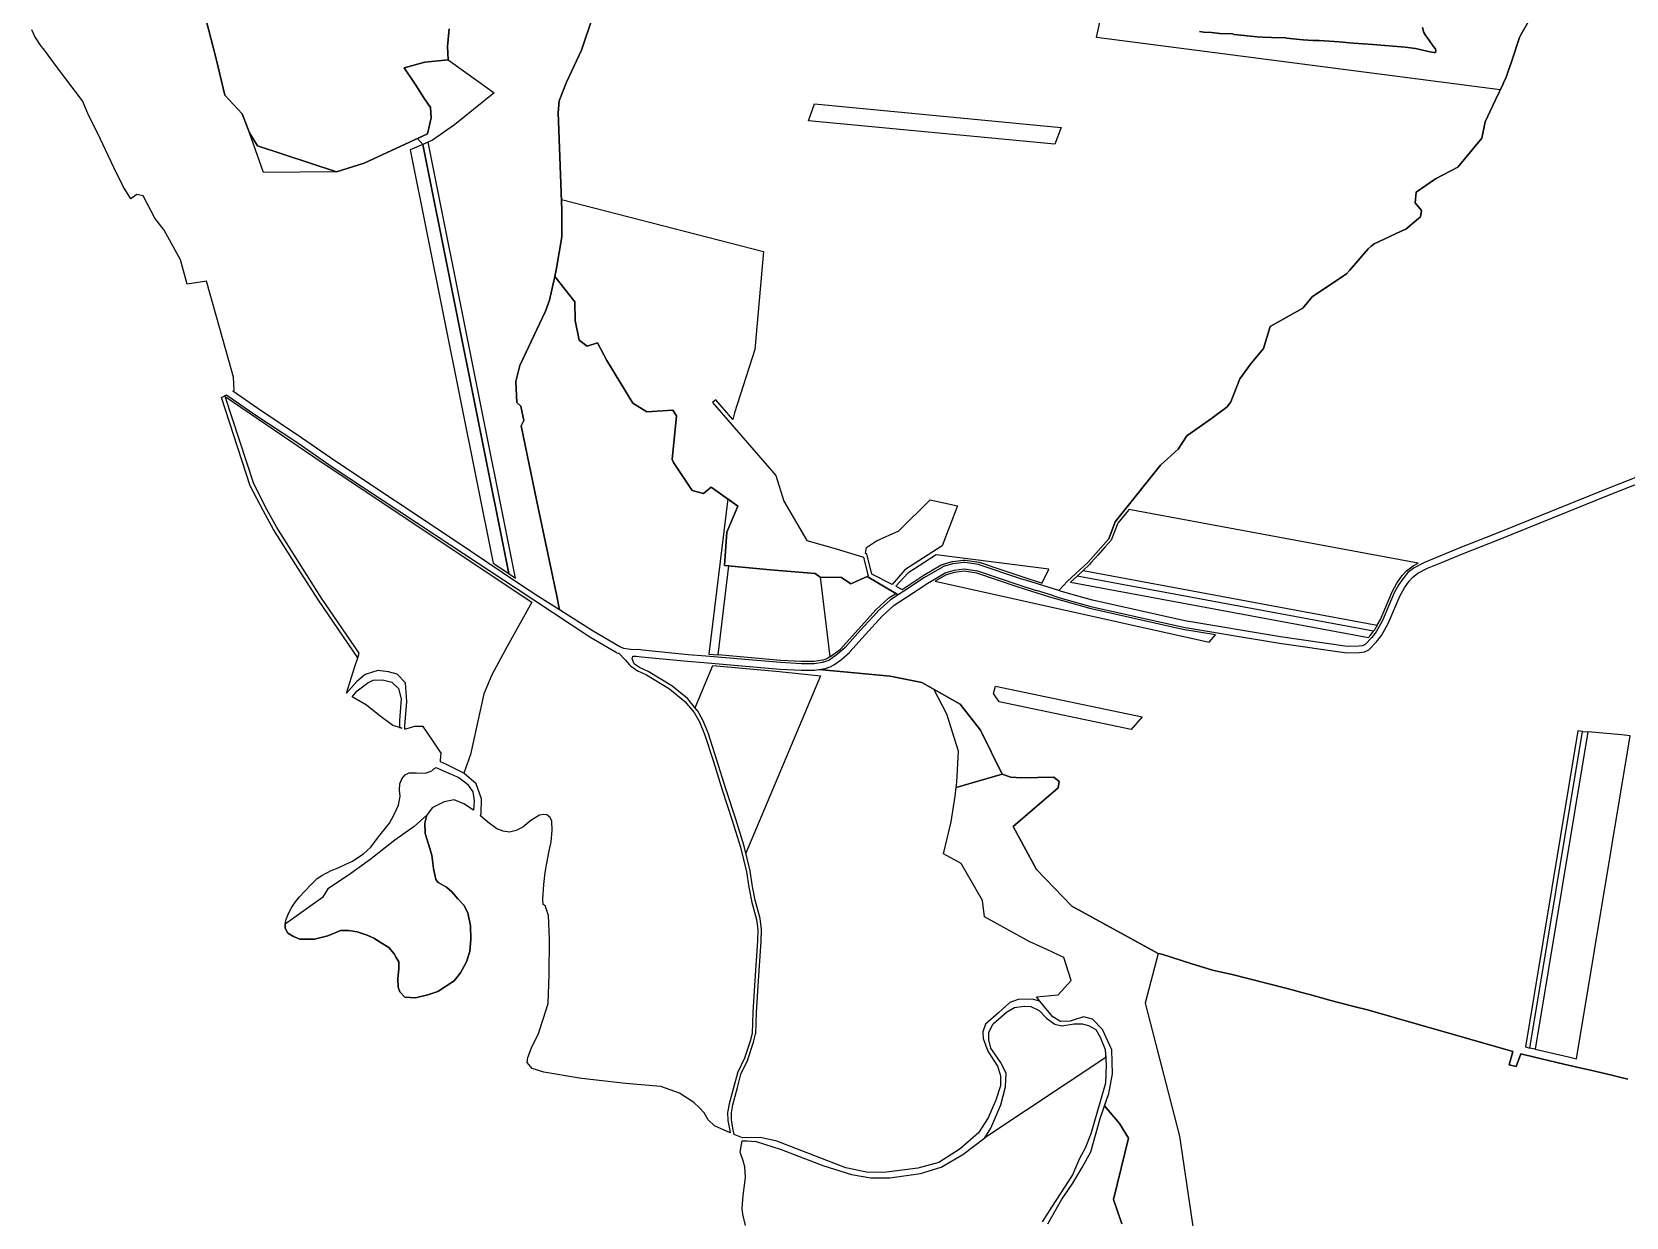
# Model space of a CAD drawing. Header units: inches. Extents: x 574087 to 581218, y 394959 to 403549.
# Drawn here: x 575879 to 577599, y 399159 to 400437 of the extents above; entities that cross this region are included whole.
import ezdxf

# ---------------------------------------------------------------- set-up
doc = ezdxf.new("R2010")
doc.units = ezdxf.units.IN
doc.header["$MEASUREMENT"] = 0
for name, color, linetype in [('ALTE_TERNURI_DISPONIBILE_P', 7, 'Continuous'), ('DOMENIU PRIVAT AL COMUNEI', 7, 'Continuous'), ('RETROCEDATA PV', 7, 'Continuous'), ('REZERVA_RETROCEDABILA_1', 7, 'Continuous'), ('SECTOR_CADASTRAL', 7, 'Continuous')]:
    doc.layers.add(name, color=color, linetype=linetype)
doc.layers.add('SUPRAFATA VALIDATA SI NEPUSA IN POSESIE', color=1, linetype='Continuous', lineweight=0)

msp = doc.modelspace()

# ---------------------------------------------------------------- linework, layer by layer
at = {"layer": 'ALTE_TERNURI_DISPONIBILE_P', "color": 4, "linetype": 'Continuous', "lineweight": 25}
msp.add_lwpolyline([(576907, 399244.2), (576913.4, 399254.5), (576924.2, 399279.7), (576929.3, 399299), (576930, 399313.8), (576924, 399325.9), (576913.4, 399340.9), (576911.4, 399349.8), (576911.4, 399358.1), (576916.2, 399367.2), (576930.6, 399379.7), (576939.1, 399384.8), (576949.5, 399386.2), (576956.6, 399385.7), (576965.7, 399381.6), (576973.6, 399373.3), (576982.7, 399366.9), (576990.3, 399364.8), (577003.4, 399367), (577012.3, 399367.2), (577019, 399365.2), (577026.8, 399360.8), (577031.4, 399352.6), (577037.1, 399339.3), (577037.6, 399330.7)], close=True, dxfattribs=at)
at = {"layer": 'DOMENIU PRIVAT AL COMUNEI', "color": 2, "linetype": 'Continuous', "lineweight": 25}
for points in [[(576925.8, 399636.4), (576876, 399622), (576876.7, 399627.9), (576878.7, 399661.4), (576865.9, 399701.1), (576852, 399728.2), (576859.7, 399723.8), (576880.3, 399712.1), (576902.5, 399683.9)], [(576304.8, 399592.2), (576291, 399580), (576270.3, 399565.3), (576243.2, 399544.2), (576220.2, 399527.6), (576198, 399512.6), (576192.3, 399503.5), (576151.9, 399474.7), (576151.9, 399474.7), (576152.9, 399479.9), (576155.8, 399486.8), (576159.2, 399493), (576163.1, 399498.9), (576167.4, 399504.2), (576172.7, 399509.9), (576180.5, 399517.7), (576186.6, 399524), (576191.5, 399527.3), (576201.5, 399532.7), (576209, 399535.4), (576217.5, 399539.3), (576224, 399542.2), (576236.6, 399550.6), (576244.4, 399557.7), (576252.8, 399569), (576264.6, 399583.5), (576269.7, 399592.8), (576274.4, 399603.1), (576276.1, 399612.6), (576275.3, 399619.1), (576275.8, 399626.2), (576277.8, 399631.6), (576281.5, 399635.6), (576285.7, 399637.9), (576289.3, 399637.9), (576293.6, 399637.9), (576303.5, 399637.7), (576310.2, 399639.9), (576312.5, 399642.2), (576314.9, 399643.6), (576320.9, 399640.9), (576331.1, 399636.6), (576339.5, 399633), (576348.9, 399625.7), (576354.6, 399617.4), (576355.8, 399607.6), (576355.1, 399597.5), (576344.9, 399604.5), (576334.5, 399608.7), (576323.4, 399606.8), (576310.6, 399600.2)]]:
    msp.add_lwpolyline(points, close=True, dxfattribs=at)
at = {"layer": 'RETROCEDATA PV', "linetype": 'Continuous', "flags": 128}
for points in [[(576300.4, 400316), (576393.3, 399852.9), (576400.7, 399847.9), (576306.3, 400318.5)], [(576640.6, 399925.8), (576629.6, 399933.5), (576609.1, 399766), (576619.1, 399765.1), (576630.9, 399861.1), (576626.2, 399861.5), (576628.7, 399897.7)], [(577013.3, 399856.3), (577330.5, 399797.3), (577334, 399803.4), (577346.8, 399833.3), (577351.8, 399842.5), (577357.5, 399850.7), (577362, 399855.8), (577369.3, 399861.2), (577374.7, 399864.1), (577062.5, 399922.1), (577062, 399921.4), (577050.5, 399907.2), (577043.5, 399888.9), (577037.1, 399881.8), (577029.1, 399872.7), (577021.9, 399864.7), (577020.2, 399862.8)], [(576898.3, 399853.4), (576884.6, 399855.4), (576874.3, 399854.2), (576865.2, 399851.5), (576853.4, 399844.6), (577149.1, 399779), (577156.1, 399786.8), (577120.7, 399792.7), (577021.8, 399814.7), (576977.1, 399827.5), (576942.9, 399838.4)], [(577326.7, 399790.7), (577006.7, 399850.2), (576999.7, 399843.7), (577321.2, 399783.9), (577322.7, 399785.4)], [(576613.6, 399753.6), (576685.6, 399747.4), (576729.6, 399742.6), (576649.2, 399551.3), (576647.4, 399558.8), (576647.4, 399558.8), (576647.4, 399558.9), (576638.3, 399587.8), (576638.3, 399587.8), (576627.5, 399620.7), (576618, 399651.5), (576618, 399651.5), (576608.5, 399680.9), (576608.5, 399680.9), (576608.4, 399681), (576608.4, 399681), (576602.7, 399694.6), (576602.7, 399694.7), (576602.6, 399694.8), (576596.8, 399705), (576596.7, 399705.1), (576596.6, 399705.2), (576596.6, 399705.3), (576594.4, 399707.9), (576604.3, 399731.5)], [(577495.3, 399341), (577552, 399682.6), (577547.1, 399683.1), (577490.5, 399342.1)], [(577557.7, 399682.1), (577500.9, 399339.7), (577536.9, 399331.5), (577545.7, 399329.5), (577603.6, 399678), (577594.6, 399678.8)]]:
    msp.add_lwpolyline(points, close=True, dxfattribs=at)
at = {"layer": 'REZERVA_RETROCEDABILA_1', "color": 1, "linetype": 'Continuous', "lineweight": 25}
msp.add_lwpolyline([(576377.4, 400371.8), (576334.6, 400337.1), (576311.1, 400320.6), (576300.4, 400316), (576294.8, 400322.5), (576305.5, 400327.5), (576309.7, 400344.6), (576308.9, 400355.8), (576301.7, 400366.3), (576293.1, 400379.8), (576280.3, 400398.6), (576302.8, 400404.9), (576328, 400407.2)], close=True, dxfattribs=at)
for points in [[(577055, 399151.2), (577045.9, 399177.6), (577062.1, 399243.7), (577052.3, 399259.6), (577036.2, 399278.5), (577040.8, 399292), (577045, 399313.1), (577044.1, 399338.9), (577034, 399360.9), (577023.3, 399372.1), (577013.5, 399374.8), (576999, 399369.9), (576988.6, 399369.6), (576980.5, 399374.7), (576972.8, 399383.6), (576966.6, 399391.6), (576963, 399396.2), (576986.2, 399398.4), (577000.2, 399413.8), (576992.5, 399438.7), (576974, 399447.2), (576955.5, 399455.6), (576931, 399469.1), (576906.6, 399482.6), (576904.6, 399500), (576881.7, 399540.2), (576862.6, 399550.5), (576870.8, 399585.2), (576874.9, 399612.8), (576876, 399622), (576925.8, 399636.4), (576935.2, 399633.4), (576946.6, 399632.6), (576981.7, 399633.1), (576987.2, 399628.5), (576986.4, 399621.7), (576937.5, 399579.9), (576962.7, 399533.7), (577001, 399494.2), (577094.3, 399443.1), (577080.1, 399389.5), (577117.3, 399245.8), (577132.5, 399141.2)], [(576974.9, 399151.2), (576989.7, 399177.2), (577001.9, 399195), (577012.3, 399212), (577021.5, 399228.9), (577031.6, 399265), (577036.2, 399278.5), (577052.3, 399259.6), (577062.1, 399243.7), (577045.9, 399177.6), (577055, 399151.2)]]:
    msp.add_lwpolyline(points, dxfattribs=at)
at = {"layer": 'SECTOR_CADASTRAL', "color": 174, "linetype": 'Continuous', "lineweight": 25}
for points in [[(576484.1, 400454.1), (576471.8, 400417.8), (576455.6, 400383), (576447.8, 400362.9), (576446.7, 400350.4), (576450.7, 400245.2), (576450.5, 400216.3), (576444.9, 400182.5), (576442.9, 400173.6), (576437.4, 400147.8), (576432.9, 400136.1), (576405.1, 400077.4), (576400.9, 400060.2), (576401.8, 400037.4), (576406.4, 400033.4), (576409.4, 400018), (576406.6, 400012.4), (576423.4, 399930.6), (576444.8, 399830.4), (576448.2, 399813.7), (576425.9, 399827.9), (576404.7, 399841.6), (576334.4, 399889), (576206.7, 399974), (576169.5, 399999.5), (576122.3, 400031.1), (576095.5, 400049.7), (576097, 400050.6), (576096.3, 400064.7), (576091.2, 400082.7), (576067, 400168.5), (576046.1, 400165.3), (576039, 400191.3), (576021.4, 400223.5), (576011.4, 400236.4), (575998.6, 400260.4), (575991.8, 400261.9), (575985.3, 400257.4), (575977.2, 400270.4), (575967.1, 400291.2), (575952.4, 400322.2), (575938.9, 400349.3), (575936, 400356.1), (575933.1, 400362.9), (575906.2, 400398.5), (575891.2, 400419.1), (575888.6, 400422), (575881.6, 400432.5), (575878.6, 400439.6)], [(577504.6, 400467.8), (577485.4, 400434.1), (577484.3, 400431.4), (577475.5, 400405.1), (577471.3, 400393), (577470.7, 400391.3), (577469.2, 400387.8), (577466.9, 400382.4), (577466.4, 400381.2), (577458.4, 400364.2), (577447.2, 400340.2), (577443.3, 400322.8), (577417.7, 400291.4), (577393.6, 400278.8), (577372.7, 400264.4), (577371.4, 400253.1), (577378.2, 400244.7), (577377.1, 400237.9), (577361.5, 400224.7), (577356.4, 400222.2), (577338.1, 400213.7), (577327.1, 400208.6), (577324.1, 400206.2), (577320.8, 400203.4), (577300.7, 400180.1), (577297.4, 400176.4), (577294.3, 400174.3), (577260.5, 400151.4), (577250.2, 400139.3), (577215.1, 400119.5), (577208, 400095.6), (577197.5, 400083.3), (577193.8, 400078.7), (577182.2, 400063), (577172.7, 400038.4), (577168.7, 400033), (577151.6, 400020.3), (577125, 400001.6), (577115.8, 399987.3), (577096.8, 399969.9), (577047.9, 399908.7), (577040.9, 399890.5), (577018.1, 399864.9), (576996.4, 399844.7), (576986.9, 399834.6), (576958.2, 399843.7), (576958.2, 399843.5), (576946.1, 399847.3), (576901.1, 399862.5), (576900.9, 399862.6), (576900.6, 399862.6), (576900.5, 399862.7), (576885.4, 399864.9), (576885.3, 399864.9), (576885.1, 399864.9), (576884.9, 399864.9), (576884.7, 399864.9), (576884.5, 399864.9), (576873, 399863.5), (576872.9, 399863.5), (576872.7, 399863.5), (576872.5, 399863.4), (576872.4, 399863.4), (576862, 399860.4), (576861.9, 399860.3), (576861.7, 399860.2), (576861.5, 399860.2), (576861.3, 399860), (576861.3, 399860), (576842, 399848.7), (576841.8, 399848.6), (576819.8, 399834), (576813.4, 399829.9), (576791.6, 399843), (576780.1, 399849.9), (576762.5, 399841.7), (576752.5, 399848.5), (576729.2, 399849.1), (576724.1, 399852.9), (576675.8, 399856.8), (576626.2, 399861.5), (576628.7, 399897.7), (576640.6, 399925.8), (576611.8, 399946.1), (576603.5, 399939.3), (576591.1, 399942.5), (576571, 399972.7), (576569.8, 399976.1), (576574.2, 400023), (576570.3, 400029.3), (576542.2, 400027.5), (576527.1, 400036.8), (576499.2, 400082.8), (576488.9, 400101.8), (576477.8, 400098.3), (576469.3, 400104.9), (576464.9, 400125.9), (576464.6, 400146.1), (576442.9, 400173.6), (576444.9, 400182.5), (576450.5, 400216.3), (576450.7, 400245.2), (576446.7, 400350.4), (576447.8, 400362.9), (576455.6, 400383), (576471.8, 400417.8), (576484.1, 400454.1)], [(577680.9, 399984.7), (577579.5, 399944.8), (577458.4, 399895.9), (577419.8, 399880.6), (577396.4, 399871), (577381.7, 399864.9), (577370.6, 399859.1), (577363.7, 399854), (577359.5, 399849.2), (577354, 399841.1), (577349, 399832.2), (577336.2, 399802.3), (577329.3, 399790), (577324.6, 399783.8), (577317.4, 399776.5), (577314.8, 399775.1), (577310.8, 399774.7), (577298.3, 399774.3), (577226.2, 399784.6), (577122.8, 399802), (577023.1, 399824.1), (577006.5, 399828.9), (576990, 399833.6), (576986.9, 399834.6), (576996.4, 399844.7), (577018.1, 399864.9), (577040.9, 399890.5), (577047.9, 399908.7), (577096.8, 399969.9), (577115.8, 399987.3), (577125, 400001.6), (577151.6, 400020.3), (577168.7, 400033), (577172.7, 400038.4), (577182.2, 400063), (577193.8, 400078.7), (577197.5, 400083.3), (577208, 400095.6), (577215.1, 400119.5), (577250.2, 400139.3), (577260.5, 400151.4), (577294.3, 400174.3), (577297.4, 400176.4), (577300.7, 400180.1), (577320.8, 400203.4), (577324.1, 400206.2), (577327.1, 400208.6), (577338.1, 400213.7), (577356.4, 400222.2), (577361.5, 400224.7), (577377.1, 400237.9), (577378.2, 400244.7), (577371.4, 400253.1), (577372.7, 400264.4), (577393.6, 400278.8), (577417.7, 400291.4), (577443.3, 400322.8), (577447.2, 400340.2), (577458.4, 400364.2), (577466.4, 400381.2), (577466.9, 400382.4), (577469.2, 400387.8), (577470.7, 400391.3), (577471.3, 400393), (577475.5, 400405.1), (577484.3, 400431.4), (577485.4, 400434.1), (577504.6, 400467.8)], [(576328.9, 400440.8), (576327.2, 400421.5), (576328, 400407.2), (576302.8, 400404.9), (576280.3, 400398.6), (576293.1, 400379.8), (576301.7, 400366.3), (576308.9, 400355.8), (576309.7, 400344.6), (576305.5, 400327.5), (576237.1, 400295.8), (576207.2, 400286.4), (576122.2, 400314.3), (576113.3, 400328.4), (576105.6, 400348.9), (576087, 400369), (576077.3, 400408.4), (576066.4, 400451.6)], [(576066.4, 400451.6), (576077.3, 400408.4), (576087, 400369), (576105.6, 400348.9), (576113.3, 400328.4), (576122.2, 400314.3), (576207.2, 400286.4), (576237.1, 400295.8), (576305.5, 400327.5), (576309.7, 400344.6), (576308.9, 400355.8), (576301.7, 400366.3), (576293.1, 400379.8), (576280.3, 400398.6), (576302.8, 400404.9), (576328, 400407.2), (576327.2, 400421.5), (576328.9, 400440.8)], [(577138.6, 400437.8), (577143.5, 400437.2), (577151.6, 400436.9), (577160.7, 400435.8), (577174.2, 400435.2), (577176, 400434.5), (577200.9, 400432.2), (577206.6, 400431.7), (577216.4, 400431.3), (577231.5, 400431.1), (577232.7, 400430.5), (577250.5, 400428.7), (577261.5, 400428.1), (577267.9, 400428.2), (577289.5, 400426.8), (577305, 400425.4), (577325.8, 400423.9), (577360.8, 400420.8), (577371.8, 400419.3), (577384.4, 400416.6), (577389.2, 400415.4), (577391.9, 400415.2), (577393.6, 400415.3), (577393.8, 400416.5), (577393.5, 400419.2), (577390.9, 400422), (577386.4, 400428.8), (577383.1, 400433.3), (577380.7, 400436.9), (577379.3, 400442.1)], [(577379.3, 400442.1), (577380.7, 400436.9), (577383.1, 400433.3), (577386.4, 400428.8), (577390.9, 400422), (577393.5, 400419.2), (577393.8, 400416.5), (577393.6, 400415.3), (577391.9, 400415.2), (577389.2, 400415.4), (577384.4, 400416.6), (577371.8, 400419.3), (577360.8, 400420.8), (577325.8, 400423.9), (577305, 400425.4), (577289.5, 400426.8), (577267.9, 400428.2), (577261.5, 400428.1), (577250.5, 400428.7), (577232.7, 400430.5), (577231.5, 400431.1), (577216.4, 400431.3), (577206.6, 400431.7), (577200.9, 400432.2), (577176, 400434.5), (577174.2, 400435.2), (577160.7, 400435.8), (577151.6, 400436.9), (577143.5, 400437.2), (577138.6, 400437.8)], [(577601.1, 399307.4), (577590.7, 399309.9), (577585.1, 399311.2), (577565.3, 399315.9), (577544.7, 399320.7), (577532, 399323.7), (577489.9, 399333.7), (577485.5, 399334.7), (577480.4, 399320.9), (577473, 399322.8), (577477, 399337.3), (577430.4, 399350.6), (577389.3, 399362.3), (577386.1, 399363.2), (577375.2, 399366.3), (577320.1, 399382.1), (577306.7, 399385.5), (577279.1, 399392.6), (577272.9, 399394.3), (577257.6, 399398.6), (577246.4, 399401.7), (577242.6, 399402.7), (577233.3, 399405.3), (577172.5, 399420.5), (577168.9, 399421.4), (577159.1, 399423.6), (577152.8, 399425.1), (577151.8, 399425.4), (577130.6, 399432), (577098.2, 399442.1), (577094.3, 399443.1), (577001, 399494.2), (576962.7, 399533.7), (576937.5, 399579.9), (576986.4, 399621.7), (576987.2, 399628.5), (576981.7, 399633.1), (576946.6, 399632.6), (576935.2, 399633.4), (576925.8, 399636.4), (576902.5, 399683.9), (576880.3, 399712.1), (576839.1, 399735.5), (576804.9, 399742.1), (576727.9, 399749.3), (576735, 399750.4), (576737.3, 399751.3), (576737.7, 399751.4), (576741.3, 399752.8), (576741.7, 399752.9), (576744.1, 399754.5), (576752.3, 399760.2), (576752.4, 399760.3), (576752.6, 399760.4), (576752.6, 399760.4), (576761.2, 399768), (576761.4, 399768.2), (576761.5, 399768.3), (576777.9, 399786.8), (576796.3, 399807), (576809.3, 399819), (576823.6, 399828.2), (576823.6, 399828.2), (576845.6, 399842.7), (576864.4, 399853.8), (576874.1, 399856.6), (576884.8, 399857.9), (576899.1, 399855.8), (576943.9, 399840.7), (576943.9, 399840.6), (576962.3, 399834.8), (576962.4, 399835.1), (576975.5, 399830.9), (576988, 399826.9), (577021.4, 399817.3), (577121.4, 399795.1), (577164.6, 399787.9), (577168.6, 399787.2), (577225.2, 399777.7), (577297.9, 399767.3), (577311.2, 399767.7), (577316.9, 399768.3), (577321.6, 399770.8), (577329.9, 399779.2), (577335.1, 399786.2), (577342.5, 399799.2), (577355.3, 399829.2), (577359.9, 399837.5), (577365, 399844.9), (577368.5, 399848.8), (577374.4, 399853.2), (577384.7, 399858.6), (577399.1, 399864.6), (577422.5, 399874.1), (577461, 399889.4), (577582.1, 399938.3), (577683.5, 399978.2)], [(576974.9, 399151.2), (576989.7, 399177.2), (577001.9, 399195), (577012.3, 399212), (577021.5, 399228.9), (577031.6, 399265), (577040.8, 399292), (577045, 399313.1), (577044.1, 399338.9), (577034, 399360.9), (577023.3, 399372.1), (577013.5, 399374.8), (576999, 399369.9), (576988.6, 399369.6), (576980.5, 399374.7), (576972.8, 399383.6), (576966.6, 399391.6), (576958, 399393.7), (576943.1, 399393.4), (576933.9, 399390.1), (576921.7, 399379.1), (576907.8, 399366.7), (576904.8, 399358.3), (576905.1, 399351.2), (576910.4, 399337.7), (576920.8, 399321.4), (576924.1, 399311.3), (576924.1, 399300.3), (576919.1, 399284.6), (576910.7, 399265.6), (576900.3, 399249.4), (576880.4, 399232.2), (576857.6, 399217.6), (576834.7, 399211.4), (576797.9, 399206.8), (576779.2, 399207.1), (576756.9, 399211.8), (576698.4, 399234.5), (576682.7, 399240.4), (576664.9, 399244.3), (576645.7, 399244.2), (576636.5, 399247.5), (576635.6, 399252.7), (576635.6, 399252.7), (576633.7, 399263.3), (576633.5, 399271), (576635.1, 399279.8), (576640, 399298.4), (576643.9, 399312.8), (576651.3, 399328.4), (576651.4, 399328.5), (576651.4, 399328.6), (576651.4, 399328.6), (576657.5, 399347.3), (576657.5, 399347.4), (576657.5, 399347.4), (576659.7, 399356), (576659.7, 399356.1), (576659.7, 399356.3), (576659.8, 399356.4), (576659.8, 399356.4), (576660.8, 399379.4), (576662.9, 399413.5), (576665.7, 399456.3), (576665.7, 399456.4), (576666.2, 399468.7), (576666.2, 399468.8), (576666.2, 399468.9), (576666.2, 399469.1), (576666.2, 399469.1), (576664.7, 399480.4), (576664.7, 399480.5), (576664.6, 399480.6), (576664.6, 399480.6), (576659.2, 399500.6), (576656.4, 399515.2), (576653.8, 399531.8), (576653.8, 399531.9), (576653.7, 399532), (576647.4, 399558.8), (576647.4, 399558.8), (576647.4, 399558.9), (576638.3, 399587.8), (576638.3, 399587.8), (576627.5, 399620.7), (576618, 399651.5), (576618, 399651.5), (576608.5, 399680.9), (576608.5, 399680.9), (576608.4, 399681), (576608.4, 399681), (576602.7, 399694.6), (576602.7, 399694.7), (576602.6, 399694.8), (576596.8, 399705), (576596.7, 399705.1), (576596.6, 399705.2), (576596.6, 399705.3), (576586.4, 399717.7), (576586.4, 399717.8), (576586.3, 399717.9), (576586.2, 399717.9), (576586.1, 399718), (576569.4, 399731.7), (576569.3, 399731.7), (576569.2, 399731.8), (576569.1, 399731.9), (576543.9, 399747.1), (576543.8, 399747.1), (576543.7, 399747.2), (576543.7, 399747.2), (576534.4, 399751.5), (576528.9, 399755.2), (576528.6, 399755.6), (576526.4, 399760.8), (576527.1, 399763.7), (576530.8, 399763.8), (576536.4, 399763.1), (576586.1, 399758.4), (576603.7, 399756.9), (576685.9, 399749.9), (576708.9, 399748.6), (576723.6, 399748.6), (576727.9, 399749.3), (576804.9, 399742.1), (576839.1, 399735.5), (576880.3, 399712.1), (576902.5, 399683.9), (576925.8, 399636.4), (576935.2, 399633.4), (576946.6, 399632.6), (576981.7, 399633.1), (576987.2, 399628.5), (576986.4, 399621.7), (576937.5, 399579.9), (576962.7, 399533.7), (577001, 399494.2), (577094.3, 399443.1), (577098.2, 399442.1), (577130.6, 399432), (577151.8, 399425.4), (577152.8, 399425.1), (577159.1, 399423.6), (577168.9, 399421.4), (577172.5, 399420.5), (577233.3, 399405.3), (577242.6, 399402.7), (577246.4, 399401.7), (577257.6, 399398.6), (577272.9, 399394.3), (577279.1, 399392.6), (577306.7, 399385.5), (577320.1, 399382.1), (577375.2, 399366.3), (577386.1, 399363.2), (577389.3, 399362.3), (577430.4, 399350.6), (577477, 399337.3), (577473, 399322.8), (577480.4, 399320.9), (577485.5, 399334.7), (577489.9, 399333.7), (577532, 399323.7), (577544.7, 399320.7), (577565.3, 399315.9), (577585.1, 399311.2), (577590.7, 399309.9), (577601.1, 399307.4)], [(576648.6, 399149.5), (576645.9, 399161.8), (576645.3, 399167.7), (576646.3, 399181.7), (576648.6, 399201.4), (576648.6, 399201.5), (576648.6, 399201.7), (576647.9, 399212.5), (576647.9, 399212.5), (576647.9, 399212.6), (576647.9, 399212.8), (576647.9, 399212.9), (576646.2, 399219.1), (576646.2, 399219.2), (576643.3, 399227.6), (576643.3, 399227.7), (576643.3, 399227.7), (576643.1, 399228.3), (576643.6, 399232.8), (576645, 399240.9), (576650.3, 399240.7), (576660.3, 399240.1), (576687.4, 399231.4), (576732.4, 399214.2), (576763.1, 399204.5), (576784, 399201), (576804.6, 399201), (576837.7, 399205.5), (576860, 399212.4), (576883.4, 399226.1), (576907, 399244.2), (576913.4, 399254.5), (576924.2, 399279.7), (576929.3, 399299), (576930, 399313.8), (576924, 399325.9), (576913.4, 399340.9), (576911.4, 399349.8), (576911.4, 399358.1), (576916.2, 399367.2), (576930.6, 399379.7), (576939.1, 399384.8), (576949.5, 399386.2), (576956.6, 399385.7), (576965.7, 399381.6), (576973.6, 399373.3), (576982.7, 399366.9), (576990.3, 399364.8), (577003.4, 399367), (577012.3, 399367.2), (577019, 399365.2), (577026.8, 399360.8), (577031.4, 399352.6), (577037.1, 399339.3), (577038, 399322.7), (577037.4, 399303), (577031.8, 399284.2), (577021.5, 399248.3), (577015.3, 399233.1), (577009.4, 399221.7), (577001.6, 399204.2), (576979.8, 399170.2), (576969, 399153.4)]]:
    msp.add_lwpolyline(points, dxfattribs=at)
for points in [[(576442.9, 400173.6), (576464.6, 400146.1), (576464.9, 400125.9), (576469.3, 400104.9), (576477.8, 400098.3), (576488.9, 400101.8), (576499.2, 400082.8), (576527.1, 400036.8), (576542.2, 400027.5), (576570.3, 400029.3), (576574.2, 400023), (576569.8, 399976.1), (576571, 399972.7), (576591.1, 399942.5), (576603.5, 399939.3), (576611.8, 399946.1), (576640.6, 399925.8), (576628.7, 399897.7), (576626.2, 399861.5), (576675.8, 399856.8), (576724.1, 399852.9), (576729.2, 399849.1), (576752.5, 399848.5), (576762.5, 399841.7), (576780.1, 399849.9), (576791.6, 399843), (576813.4, 399829.9), (576805.3, 399824.7), (576805.2, 399824.7), (576805, 399824.6), (576804.8, 399824.4), (576804.8, 399824.4), (576791.4, 399812), (576791.3, 399811.9), (576791.2, 399811.8), (576772.7, 399791.5), (576772.7, 399791.4), (576756.4, 399773.1), (576748.1, 399765.8), (576738.8, 399759.3), (576735.1, 399757.9), (576733.2, 399757.5), (576733, 399757.5), (576732.8, 399757.4), (576732.6, 399757.3), (576732.4, 399757.2), (576732.2, 399757.1), (576732, 399757), (576723, 399755.6), (576709.1, 399755.6), (576686.4, 399756.8), (576606.1, 399763.7), (576586.8, 399765.4), (576537.7, 399770.4), (576533.2, 399770.9), (576527.3, 399770.7), (576522.2, 399771.2), (576517.4, 399772.2), (576513.1, 399773.8), (576484.5, 399790.6), (576448.2, 399813.7), (576444.8, 399830.4), (576423.4, 399930.6), (576406.6, 400012.4), (576409.4, 400018), (576406.4, 400033.4), (576401.8, 400037.4), (576400.9, 400060.2), (576405.1, 400077.4), (576432.9, 400136.1), (576437.4, 400147.8)], [(576655.3, 399499.6), (576660.8, 399479.7), (576662.2, 399468.7), (576661.7, 399456.6), (576658.9, 399413.8), (576658.9, 399413.8), (576656.8, 399379.6), (576656.8, 399379.6), (576655.8, 399356.8), (576653.7, 399348.4), (576647.6, 399330), (576640.2, 399314.3), (576640.2, 399314.2), (576640.1, 399314.1), (576640.1, 399314), (576636.1, 399299.4), (576636.1, 399299.4), (576636.1, 399299.4), (576631.2, 399280.7), (576631.2, 399280.6), (576631.2, 399280.6), (576629.5, 399271.5), (576629.5, 399271.4), (576629.5, 399271.3), (576629.5, 399271.1), (576629.7, 399263), (576629.7, 399262.9), (576629.7, 399262.8), (576629.8, 399262.7), (576631.7, 399252), (576632.1, 399249.3), (576615.2, 399256.9), (576608.6, 399263.5), (576604.3, 399271.2), (576599.1, 399276.3), (576592.9, 399282.3), (576577.4, 399292.3), (576557.5, 399299.5), (576519.2, 399302.7), (576472.2, 399308), (576469.7, 399308.5), (576431.1, 399315), (576418.7, 399318.8), (576413.1, 399325.5), (576413.9, 399330.7), (576417.7, 399341.1), (576425.4, 399356.6), (576430.5, 399372.2), (576435.8, 399389.1), (576436.7, 399420.2), (576437.3, 399458.3), (576436.1, 399483.8), (576432.6, 399494.8), (576430.4, 399496), (576430, 399501.7), (576431.1, 399517.6), (576432.5, 399530.2), (576434.3, 399540.3), (576437, 399553.7), (576439.1, 399563.3), (576440.2, 399575.6), (576439.9, 399585.9), (576437.9, 399589.8), (576434.3, 399592.5), (576431.2, 399592.9), (576426.4, 399592.2), (576417.1, 399586.4), (576408.3, 399579.3), (576401.3, 399575.7), (576394.1, 399573.9), (576387.2, 399574.8), (576380.3, 399577.4), (576370.6, 399584.7), (576362.6, 399591.6), (576363.4, 399593.9), (576364, 399610), (576358, 399626), (576344.7, 399637.6), (576325.9, 399646.8), (576319.6, 399649.8), (576319.6, 399651.5), (576320.2, 399659.2), (576311.7, 399672.1), (576300.8, 399687.8), (576291.7, 399687.8), (576281.9, 399684.9), (576281.2, 399685.1), (576281.1, 399688.8), (576283.2, 399714.9), (576282, 399735.1), (576272.8, 399744.3), (576263.3, 399747), (576252, 399748.2), (576238.3, 399743.9), (576228.8, 399736.2), (576218, 399723.8), (576227.2, 399752.6), (576230.2, 399762), (576187.8, 399824.1), (576163.6, 399862.3), (576139.4, 399900.6), (576128.7, 399920.1), (576114.2, 399947.7), (576083.3, 400042.8), (576088.7, 400045.9), (576090.2, 400044.8), (576118.3, 400025.4), (576165.6, 399993.9), (576202.7, 399968.2), (576330.9, 399883.4), (576401.1, 399837), (576420.2, 399824.6), (576480.8, 399784.7), (576510.1, 399767.4), (576512.3, 399766.6), (576518.9, 399760), (576523.7, 399754.4), (576524.3, 399753.6), (576524.3, 399753.6), (576524.4, 399753.5), (576524.5, 399753.4), (576524.6, 399753.3), (576524.7, 399753.2), (576524.8, 399753.1), (576525.6, 399752.6), (576532.3, 399748.1), (576532.3, 399748.1), (576532.4, 399748), (576532.5, 399747.9), (576532.6, 399747.9), (576541.9, 399743.6), (576566.9, 399728.5), (576583.4, 399715), (576593.4, 399702.9), (576599.1, 399692.9), (576604.7, 399679.6), (576614.2, 399650.3), (576623.7, 399619.5), (576623.7, 399619.4), (576634.5, 399586.5), (576643.5, 399557.8), (576649.8, 399531.1), (576652.5, 399514.6), (576652.5, 399514.5), (576655.3, 399499.8), (576655.3, 399499.8)], [(576224.4, 399719.8), (576229.8, 399726.5), (576241, 399735), (576247, 399738), (576256.9, 399738.4), (576266.9, 399735.9), (576274.1, 399729), (576277, 399717.6), (576275.2, 399694.4), (576275.4, 399686.8), (576277.8, 399686.1), (576268.1, 399688.9), (576252.7, 399700.5), (576239.8, 399711.1)], [(576314.9, 399643.6), (576320.9, 399640.9), (576331.1, 399636.6), (576339.5, 399633), (576348.9, 399625.7), (576354.6, 399617.4), (576355.8, 399607.6), (576355.1, 399597.5), (576344.9, 399604.5), (576334.5, 399608.7), (576323.4, 399606.8), (576310.6, 399600.2), (576304.8, 399592.2), (576302.8, 399583.6), (576302.9, 399572.3), (576306.8, 399560.9), (576310.4, 399549), (576311.9, 399534.6), (576313.4, 399527.8), (576314.6, 399522.7), (576317.2, 399519.5), (576326.2, 399514.4), (576331.8, 399509.6), (576338.2, 399501.9), (576344.9, 399495), (576349.2, 399486.7), (576352.1, 399472.8), (576352.2, 399458.3), (576351.1, 399445), (576347.8, 399434), (576341.3, 399422.2), (576334.2, 399413.4), (576316.8, 399401.8), (576306.1, 399398.4), (576292.5, 399395.3), (576281.1, 399395.9), (576275.8, 399401.7), (576273.9, 399406.6), (576273.6, 399416), (576274.8, 399426.5), (576274.5, 399434.1), (576271.7, 399438.7), (576269.6, 399442.7), (576264, 399449.6), (576255.4, 399454.4), (576247.8, 399459.5), (576240.4, 399462.8), (576229.7, 399466.4), (576220.2, 399467.7), (576211.7, 399467.7), (576206.5, 399465.7), (576197.9, 399462.2), (576183.6, 399458.4), (576167.7, 399458.6), (576160.9, 399461.3), (576154.7, 399465), (576151.9, 399470.4), (576151.9, 399474.7), (576152.9, 399479.9), (576155.8, 399486.8), (576159.2, 399493), (576163.1, 399498.9), (576167.4, 399504.2), (576172.7, 399509.9), (576180.5, 399517.7), (576186.6, 399524), (576191.5, 399527.3), (576201.5, 399532.7), (576209, 399535.4), (576217.5, 399539.3), (576224, 399542.2), (576236.6, 399550.6), (576244.4, 399557.7), (576252.8, 399569), (576264.6, 399583.5), (576269.7, 399592.8), (576274.4, 399603.1), (576276.1, 399612.6), (576275.3, 399619.1), (576275.8, 399626.2), (576277.8, 399631.6), (576281.5, 399635.6), (576285.7, 399637.9), (576289.3, 399637.9), (576293.6, 399637.9), (576303.5, 399637.7), (576310.2, 399639.9), (576312.5, 399642.2)]]:
    msp.add_lwpolyline(points, close=True, dxfattribs=at)
at = {"layer": 'SUPRAFATA VALIDATA SI NEPUSA IN POSESIE', "linetype": 'Continuous', "lineweight": -2, "flags": 128}
for points in [[(577504.6, 400467.8), (577485.4, 400434.1), (577484.3, 400431.4), (577475.5, 400405.1), (577471.3, 400393), (577470.7, 400391.3), (577469.2, 400387.8), (577466.9, 400382.4), (577466.4, 400381.2), (577463.4, 400374.8), (577027.5, 400431.5), (577042.3, 400499.5)], [(577138.6, 400437.8), (577143.5, 400437.2), (577151.6, 400436.9), (577160.7, 400435.8), (577174.2, 400435.2), (577176, 400434.5), (577200.9, 400432.2), (577206.6, 400431.7), (577216.4, 400431.3), (577231.5, 400431.1), (577232.7, 400430.5), (577250.5, 400428.7), (577261.5, 400428.1), (577267.9, 400428.2), (577289.5, 400426.8), (577305, 400425.4), (577325.8, 400423.9), (577360.8, 400420.8), (577371.8, 400419.3), (577384.4, 400416.6), (577389.2, 400415.4), (577391.9, 400415.2), (577393.6, 400415.3), (577393.8, 400416.5), (577393.5, 400419.2), (577390.9, 400422), (577386.4, 400428.8), (577383.1, 400433.3), (577380.7, 400436.9), (577379.3, 400442.1)]]:
    msp.add_lwpolyline(points, dxfattribs=at)
for points in [[(576723.1, 400359.7), (576989.5, 400334.4), (576982.6, 400316.2), (576716.6, 400341.6)], [(576113.3, 400328.4), (576122.2, 400314.3), (576207.2, 400286.4), (576128.5, 400285.7)], [(576300.4, 400316), (576286.9, 400310.1), (576376.4, 399864.1), (576393.3, 399852.9)], [(576450.3, 400256.6), (576668.2, 400200.5), (576658.9, 400094.8), (576636.8, 400026.3), (576635, 400019.2), (576616.6, 400040.5), (576613.2, 400037.6), (576634.3, 400013), (576681.5, 399958.6), (576690.2, 399931.2), (576715, 399888.6), (576745.5, 399879.9), (576776, 399870.5), (576781, 399850.2), (576780.1, 399849.9), (576762.5, 399841.7), (576752.5, 399848.5), (576729.2, 399849.1), (576724.1, 399852.9), (576675.8, 399856.8), (576626.2, 399861.5), (576628.7, 399897.7), (576640.6, 399925.8), (576611.8, 399946.1), (576603.5, 399939.3), (576591.1, 399942.5), (576571, 399972.7), (576569.8, 399976.1), (576574.2, 400023), (576570.3, 400029.3), (576542.2, 400027.5), (576527.1, 400036.8), (576499.2, 400082.8), (576488.9, 400101.8), (576477.8, 400098.3), (576469.3, 400104.9), (576464.9, 400125.9), (576464.6, 400146.1), (576442.9, 400173.6), (576444.9, 400182.5), (576450.5, 400216.3), (576450.7, 400245.2)], [(576218, 399723.8), (576227.2, 399752.6), (576230.2, 399762), (576231.9, 399766.9), (576191.2, 399826.3), (576167, 399864.5), (576142.8, 399902.6), (576132.2, 399921.9), (576118.2, 399949.6), (576087.1, 400043.9), (576182.8, 399978.9), (576198.3, 399968.3), (576418, 399822), (576418.2, 399821.9), (576391.6, 399774.2), (576375, 399743.6), (576366.2, 399723.2), (576351.9, 399657.8), (576344.7, 399637.6), (576344.7, 399637.6), (576344.7, 399637.6), (576325.9, 399646.8), (576319.6, 399649.8), (576319.6, 399649.8), (576319.6, 399651.5), (576320.2, 399659.2), (576311.7, 399672.1), (576300.8, 399687.8), (576291.7, 399687.8), (576281.9, 399684.9), (576281.2, 399685.1), (576281.2, 399685.1), (576281.1, 399688.8), (576283.2, 399714.9), (576282, 399735.1), (576272.8, 399744.3), (576263.3, 399747), (576252, 399748.2), (576238.3, 399743.9), (576228.8, 399736.2), (576218, 399723.8)], [(576847.9, 399932.5), (576877.6, 399925.9), (576860.9, 399882.9), (576820.9, 399856.9), (576806.9, 399841.3), (576785.1, 399852.1), (576779.7, 399874.1), (576778.3, 399874.5), (576779.5, 399881), (576790.3, 399888.2), (576814.3, 399898.9)], [(576969.1, 399842.9), (576976.1, 399857.5), (576854.4, 399873.3), (576823.8, 399853.4), (576811.1, 399839.2), (576817.9, 399835.8), (576817.9, 399835.8), (576840.7, 399850.8), (576860, 399862.2), (576861.3, 399862.8), (576871.7, 399865.8), (576872.7, 399866), (576878.4, 399866.7), (576884.2, 399867.4), (576885.7, 399867.4), (576900.8, 399865.2), (576901.9, 399864.9), (576924.4, 399857.3), (576946.9, 399849.7), (576969, 399842.7)], [(576722.8, 399758.1), (576709.2, 399758.1), (576686.6, 399759.3), (576619.1, 399765.1), (576630.9, 399861.1), (576675.8, 399856.8), (576724.1, 399852.9), (576729.2, 399849.1), (576731.5, 399831.3), (576739.7, 399763), (576736.5, 399760.8), (576732.1, 399759.6)], [(577006.7, 399850.2), (577013.3, 399856.3), (577330.5, 399797.3), (577327.2, 399791.4), (577326.7, 399790.7), (577006.7, 399850.2)], [(576751.1, 399771), (576770.9, 399793.1), (576789.5, 399813.7), (576803.5, 399826.6), (576811, 399831.4), (576803.1, 399836.1), (576780.1, 399849.9), (576762.5, 399841.7), (576752.5, 399848.5), (576729.2, 399849.1), (576731.5, 399831.3), (576739.7, 399763)], [(577065, 399684.8), (576922.6, 399714.7), (576916.3, 399723.5), (576918.6, 399731.5), (577077, 399698.2)], [(577552, 399682.6), (577557.7, 399682.1), (577500.9, 399339.7), (577495.3, 399341), (577552, 399682.6)]]:
    msp.add_lwpolyline(points, close=True, dxfattribs=at)
at = {"layer": 'SUPRAFATA VALIDATA SI NEPUSA IN POSESIE', "linetype": 'Continuous', "lineweight": 0, "flags": 128}
msp.add_lwpolyline([(576275.4, 399686.8), (576275.2, 399694.4), (576277, 399717.6), (576274.1, 399729), (576266.9, 399735.9), (576256.9, 399738.4), (576247, 399738), (576241, 399735), (576229.8, 399726.5), (576224.4, 399719.8), (576239.8, 399711.1), (576252.7, 399700.5), (576268.1, 399688.9), (576275.4, 399686.8)], close=True, dxfattribs=at)
at = {"layer": 'SUPRAFATA VALIDATA SI NEPUSA IN POSESIE', "lineweight": -2}
msp.add_lwpolyline([(576304.8, 399592.2), (576291, 399580), (576270.3, 399565.3), (576243.2, 399544.2), (576220.2, 399527.6), (576198, 399512.6), (576192.3, 399503.5), (576151.9, 399474.7), (576151.9, 399470.4), (576154.7, 399465), (576160.9, 399461.3), (576167.7, 399458.6), (576183.6, 399458.4), (576197.9, 399462.2), (576206.5, 399465.7), (576211.7, 399467.7), (576220.2, 399467.7), (576229.7, 399466.4), (576240.4, 399462.8), (576247.8, 399459.5), (576255.4, 399454.4), (576264, 399449.6), (576269.6, 399442.7), (576271.7, 399438.7), (576274.5, 399434.1), (576274.8, 399426.5), (576273.6, 399416), (576273.9, 399406.6), (576275.8, 399401.7), (576281.1, 399395.9), (576292.5, 399395.3), (576306.1, 399398.4), (576316.8, 399401.8), (576334.2, 399413.4), (576341.3, 399422.2), (576347.8, 399434), (576351.1, 399445), (576352.2, 399458.3), (576352.1, 399472.8), (576349.2, 399486.7), (576344.9, 399495), (576338.2, 399501.9), (576331.8, 399509.6), (576326.2, 399514.4), (576317.2, 399519.5), (576314.6, 399522.7), (576313.4, 399527.8), (576311.9, 399534.6), (576310.4, 399549), (576306.8, 399560.9), (576302.9, 399572.3), (576302.8, 399583.6)], close=True, dxfattribs=at)

doc.saveas('drawing.dxf')
